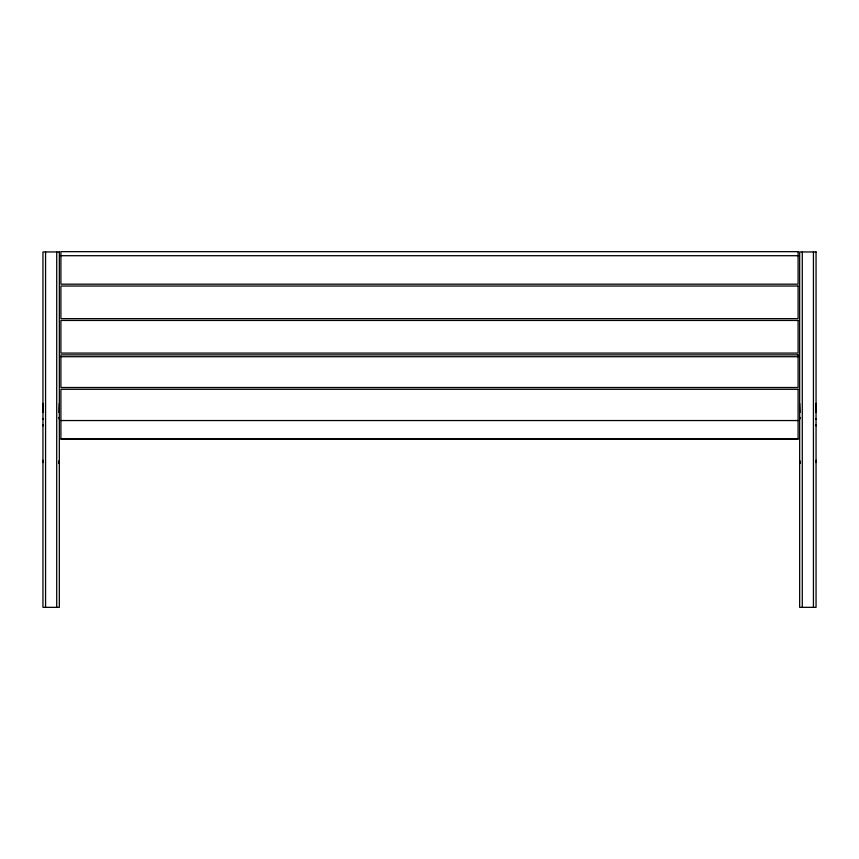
<?xml version="1.0" encoding="UTF-8"?>
<svg xmlns="http://www.w3.org/2000/svg" width="859" height="859" viewBox="0 0 859 859"><rect width="100%" height="100%" fill="white"/><g stroke="black" fill="none" stroke-linecap="round" stroke-linejoin="round"><path stroke-width="1.29" d="M59.335 403.354L58.97 412.524M816.05 403.354L815.685 412.524M59.335 460.231L58.97 461.874M816.05 460.231L815.685 461.874M60.903 255.703L798.097 255.703M60.903 356.71L798.097 356.71M60.903 420.545L798.097 420.545M60.903 438.82L798.097 438.82M800.03 461.874L799.665 460.231M43.315 461.874L42.95 460.231M800.03 412.524L799.665 403.354M43.315 412.524L42.95 403.354M813.43 251.955L813.43 607.345M802.285 251.955L802.285 607.345M56.715 251.955L56.715 607.345M45.57 251.955L45.57 607.345M800.438 463.452A2.62 2.62 0 0 1 799.665 461.594M816.05 461.594A2.62 2.62 0 0 1 815.867 462.561M815.867 424.894A2.62 2.62 0 0 1 816.05 425.86M799.665 419.407A2.62 2.62 0 0 1 800.438 417.549M815.867 418.44A2.62 2.62 0 0 1 816.05 419.407M59.335 461.594A2.62 2.62 0 0 1 58.562 463.452M42.95 425.86A2.62 2.62 0 0 1 43.133 424.894M43.133 462.561A2.62 2.62 0 0 1 42.95 461.594M58.562 417.549A2.62 2.62 0 0 1 59.335 419.407M42.95 419.407A2.62 2.62 0 0 1 43.133 418.44M798.097 251.655L60.903 251.655L60.903 284.179L798.097 284.179L798.097 251.655M59.335 251.955L42.95 251.955L42.95 607.345L59.335 607.345L59.335 251.955M816.05 251.955L799.665 251.955L799.665 607.345L816.05 607.345L816.05 251.955M798.097 286.026L60.903 286.026L60.903 318.657L798.097 318.657L798.097 286.026M798.097 320.45L60.903 320.45L60.903 353.081L798.097 353.081L798.097 320.45M798.097 354.874L60.903 354.874L60.903 387.516L798.097 387.516L798.097 354.874M798.097 389.299L60.903 389.299L60.903 439.11L798.097 439.11L798.097 389.299"/></g></svg>
